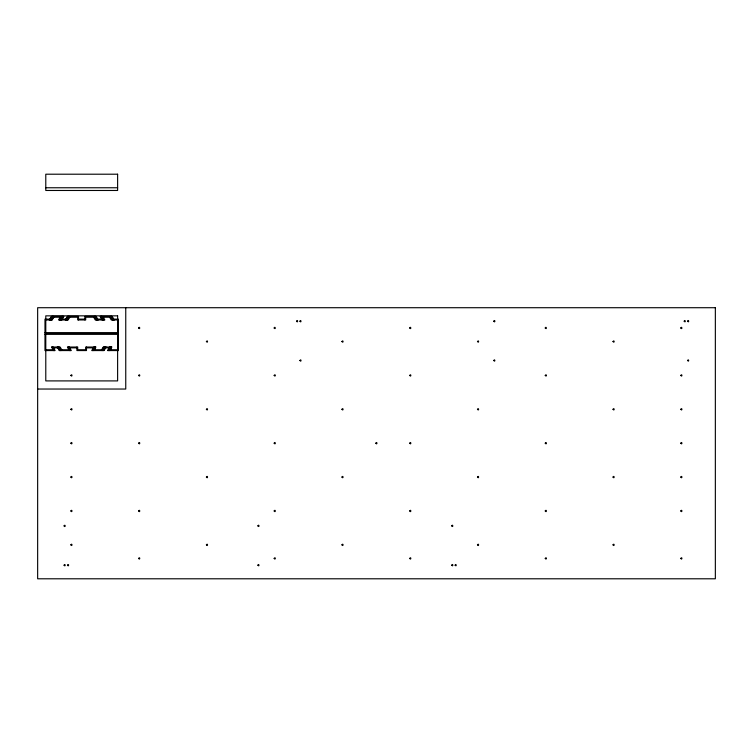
<?xml version="1.0" encoding="UTF-8"?>
<svg xmlns="http://www.w3.org/2000/svg" width="753" height="753" viewBox="0 0 753 753"><rect width="100%" height="100%" fill="white"/><g stroke="black" fill="none" stroke-linecap="round" stroke-linejoin="round"><path stroke-width="1.13" d="M60.617 319.14L60.118 319.94L62.245 316.429M61.257 319.14L60.814 319.94L62.932 316.429M61.482 319.14L61.04 319.94L63.158 316.429M62.179 319.14L61.727 319.94L63.845 316.429L51.355 316.429L49.284 319.94M65.944 319.94L67.958 316.429L65.944 319.94L66.443 319.14M67.13 319.14L66.631 319.94L68.645 316.429M67.309 319.14L66.857 319.94L68.881 316.429M93.419 347.848L93.871 347.048L91.753 350.559L104.065 350.559L106.135 347.048M94.116 347.848L94.558 347.048L92.44 350.559M94.341 347.848L94.784 347.048L92.666 350.559M95.029 347.848L95.471 347.048L93.353 350.559L95.377 347.048M104.055 347.848L104.498 347.048L102.483 350.559M104.281 347.848L104.733 347.048L102.709 350.559M104.968 347.848L105.42 347.048L103.396 350.559L105.439 347.048M109.185 347.848L109.627 347.048L107.51 350.559L118.419 350.559L118.419 319.14L111.905 319.14L110.23 316.429M109.872 347.848L110.315 347.048L108.197 350.559M110.098 347.848L110.55 347.048L108.432 350.559M110.785 347.848L111.237 347.048L109.119 350.559M52.202 316.429L50.178 319.94L50.677 319.14M52.889 316.429L50.865 319.94L51.364 319.14M53.115 316.429L51.1 319.94L51.599 319.14M53.802 316.429L51.788 319.94L52.286 319.14L44.982 319.14L44.982 350.559L55.101 350.559L53.087 347.048L53.529 347.848M69.568 316.429L67.544 319.94L68.043 319.14L59.826 319.14M101.796 350.559L103.81 347.048L103.312 347.848L111.557 347.848M49.98 319.94L52.042 316.429M50.573 319.94L52.164 317.229L61.746 317.229L60.146 319.94M53.764 317.229L52.164 319.94L45.782 319.94M60.146 317.229L58.555 319.94L68.128 319.94L69.728 317.229M59.355 319.94L61.426 316.429M60.042 319.94L62.113 316.429M65.247 319.94L67.318 316.429L78.51 316.429L78.51 319.94M66.537 319.94L68.128 317.229L77.71 317.229L77.71 319.94L85.691 319.94L85.691 317.229L95.273 317.229L96.864 319.94L96.431 319.14M95.273 347.048L93.673 349.759L103.255 349.759L104.846 347.048M93.993 350.559L95.057 348.752M101.655 349.759L103.255 347.048L111.933 347.048M109.27 350.559L111.237 347.048M109.957 350.559L111.02 348.752M45.782 187.761L117.619 187.761M101.655 317.229L111.237 317.229L112.828 319.94M78.51 319.14L84.891 319.14M103.575 319.14L95.744 319.14L96.186 319.94L94.069 316.429M117.619 319.94L111.237 319.94L109.637 317.229M44.982 332.694L118.419 332.694M45.782 333.494L117.619 333.494M44.982 334.294L118.419 334.294M51.468 347.048L60.146 347.048L61.746 349.759M67.431 347.048L77.71 347.048L77.71 349.759L85.691 349.759L85.691 347.048L95.97 347.048M51.844 347.848L59.506 347.848L61.172 350.559M67.808 347.848L76.91 347.848M86.491 347.848L95.593 347.848M45.782 349.759L53.764 349.759L52.164 347.048L54.131 350.559M69.728 349.759L60.146 349.759L58.555 347.048M109.637 349.759L117.619 349.759M37.65 389.037L125.751 389.037L125.751 307.713M112.771 319.14L113.27 319.94L111.152 316.429M112.545 319.14L113.044 319.94L110.926 316.429M103.265 319.14L103.763 319.94L101.749 316.429M102.577 319.14L103.076 319.94L101.062 316.429M102.352 319.14L102.841 319.94L100.827 316.429M101.664 319.14L102.154 319.94L100.14 316.429L112.046 316.429L114.117 319.94M97.297 319.14L97.796 319.94L95.669 316.429M96.873 319.94L94.756 316.429M69.747 347.848L69.248 347.048L71.271 350.559L59.336 350.559L57.266 347.048M69.06 347.848L68.561 347.048L70.584 350.559M68.834 347.848L68.335 347.048L70.349 350.559M58.866 347.848L58.367 347.048L60.485 350.559M58.63 347.848L58.141 347.048L60.259 350.559M52.889 347.848L52.399 347.048L54.414 350.559M52.164 347.048L52.663 347.848M111.839 316.429L113.957 319.94L113.515 319.14M94.982 316.429L97.109 319.94L96.657 319.14M59.572 350.559L57.444 347.048L57.896 347.848M111.359 316.429L113.421 319.94M103.255 317.229L104.846 319.94L95.273 319.94L93.673 317.229M101.975 316.429L104.046 319.94M101.288 316.429L103.359 319.94M98.154 319.94L96.083 316.429L84.891 316.429L84.891 319.94M95.396 316.429L97.457 319.94M68.024 347.048L70.095 350.559M68.344 348.752L69.408 350.559M57.962 347.048L60.024 350.559M52.381 348.752L53.444 350.559M68.09 347.848L69.662 350.559M52.616 347.848L54.178 350.559M52.446 348.752L53.491 350.559M86.491 347.048L86.491 350.559L76.91 350.559L76.91 347.048M64.071 525.886C65.586 528.23 65.511 523.57 64.071 525.886M64.071 565.192C65.615 567.527 65.473 562.896 64.071 565.192M70.848 375.436C72.382 377.742 72.363 373.14 70.857 375.389M70.848 409.321C72.382 411.627 72.363 407.025 70.857 409.274M70.848 443.206C72.382 445.512 72.363 440.91 70.857 443.159M67.469 565.192C68.918 567.489 69.097 562.896 67.469 565.192M70.848 477.091C72.382 479.397 72.363 474.795 70.857 477.044M70.848 510.976C72.382 513.282 72.363 508.68 70.857 510.929M70.848 544.861C72.382 547.167 72.363 542.565 70.857 544.814M138.618 327.997C140.416 330.209 139.776 325.616 138.618 327.997M138.618 375.436C140.152 377.742 140.133 373.14 138.627 375.389M138.618 443.206C140.152 445.512 140.133 440.91 138.627 443.159M138.618 510.976C140.152 513.282 140.133 508.68 138.627 510.929M138.618 558.415C139.973 560.806 140.274 556.1 138.627 558.368M206.388 341.551C207.922 343.857 207.903 339.255 206.397 341.504M206.388 409.321C207.922 411.627 207.903 407.025 206.397 409.274M206.388 477.091C207.922 479.397 207.903 474.795 206.397 477.044M206.388 544.861C207.922 547.167 207.903 542.565 206.397 544.814M257.893 525.886C259.653 528.107 259.098 523.495 257.893 525.886M257.893 565.192C259.616 567.461 259.023 562.83 257.893 565.192M274.158 327.997C275.956 330.209 275.316 325.616 274.158 327.997M274.158 375.436C275.692 377.742 275.673 373.14 274.167 375.389M274.158 443.206C275.692 445.512 275.673 440.91 274.167 443.159M274.158 510.976C275.692 513.282 275.673 508.68 274.167 510.929M274.158 558.415C275.513 560.806 275.814 556.1 274.167 558.368M296.531 321.22C298 323.545 298.037 318.867 296.541 321.173M299.91 321.22C301.52 323.517 301.191 318.924 299.92 321.173M299.91 360.527C301.454 362.833 301.322 358.221 299.92 360.48M341.928 341.551C343.462 343.857 343.443 339.255 341.937 341.504M341.928 409.321C343.462 411.627 343.443 407.025 341.937 409.274M341.928 477.091C343.462 479.397 343.443 474.795 341.937 477.044M341.928 544.861C343.462 547.167 343.443 542.565 341.937 544.814M375.813 443.206C377.347 445.512 377.328 440.91 375.822 443.159M409.698 327.997C411.496 330.209 410.856 325.616 409.698 327.997M409.698 375.436C411.232 377.742 411.213 373.14 409.707 375.389M409.698 443.206C411.232 445.512 411.213 440.91 409.707 443.159M409.698 510.976C411.232 513.282 411.213 508.68 409.707 510.929M409.698 558.415C411.053 560.806 411.354 556.1 409.707 558.368M451.715 525.886C453.466 528.135 452.854 523.495 451.715 525.886M451.715 565.192C453.41 567.442 453.061 562.783 451.715 565.192M455.113 565.192C456.864 567.404 456.243 562.802 455.113 565.192M477.468 341.551C479.002 343.857 478.983 339.255 477.477 341.504M477.468 409.321C479.002 411.627 478.983 407.025 477.477 409.274M477.468 477.091C479.002 479.397 478.983 474.795 477.477 477.044M477.468 544.861C479.002 547.167 478.983 542.565 477.477 544.814M493.733 321.22C495.239 323.517 495.323 318.905 493.742 321.173M493.733 360.527C495.408 362.786 495.041 358.202 493.742 360.48M545.238 327.997C547.036 330.209 546.396 325.616 545.238 327.997M545.238 375.436C546.772 377.742 546.753 373.14 545.247 375.389M545.238 443.206C546.772 445.512 546.753 440.91 545.247 443.159M545.238 510.976C546.772 513.282 546.753 508.68 545.247 510.929M545.238 558.415C546.593 560.806 546.894 556.1 545.247 558.368M613.008 341.551C614.542 343.857 614.523 339.255 613.017 341.504M613.008 409.321C614.542 411.627 614.523 407.025 613.017 409.274M613.008 477.091C614.542 479.397 614.523 474.795 613.017 477.044M613.008 544.861C614.542 547.167 614.523 542.565 613.017 544.814M680.778 327.997C682.576 330.209 681.936 325.616 680.778 327.997M680.778 375.436C682.312 377.742 682.293 373.14 680.787 375.389M680.778 409.321C682.312 411.627 682.293 407.025 680.787 409.274M684.176 321.22C685.832 323.451 685.437 318.924 684.185 321.173M680.778 443.206C682.312 445.512 682.293 440.91 680.787 443.159M680.778 477.091C682.312 479.397 682.293 474.795 680.787 477.044M680.778 510.976C682.312 513.282 682.293 508.68 680.787 510.929M687.555 321.22C689.296 323.432 688.816 318.858 687.564 321.173M687.555 360.527C689.268 362.758 688.807 358.202 687.564 360.48M680.778 558.415C682.133 560.806 682.434 556.1 680.787 558.368M117.619 174.207L45.782 174.207L45.782 190.471L117.619 190.471L117.619 174.207M715.35 307.713L37.65 307.713L37.65 578.793L715.35 578.793L715.35 307.713M117.619 315.846L45.782 315.846L45.782 380.905L117.619 380.905L117.619 315.846M112.357 319.94L111.858 319.14L112.357 319.94M59.553 347.848L59.054 347.048L59.506 347.848"/></g></svg>
